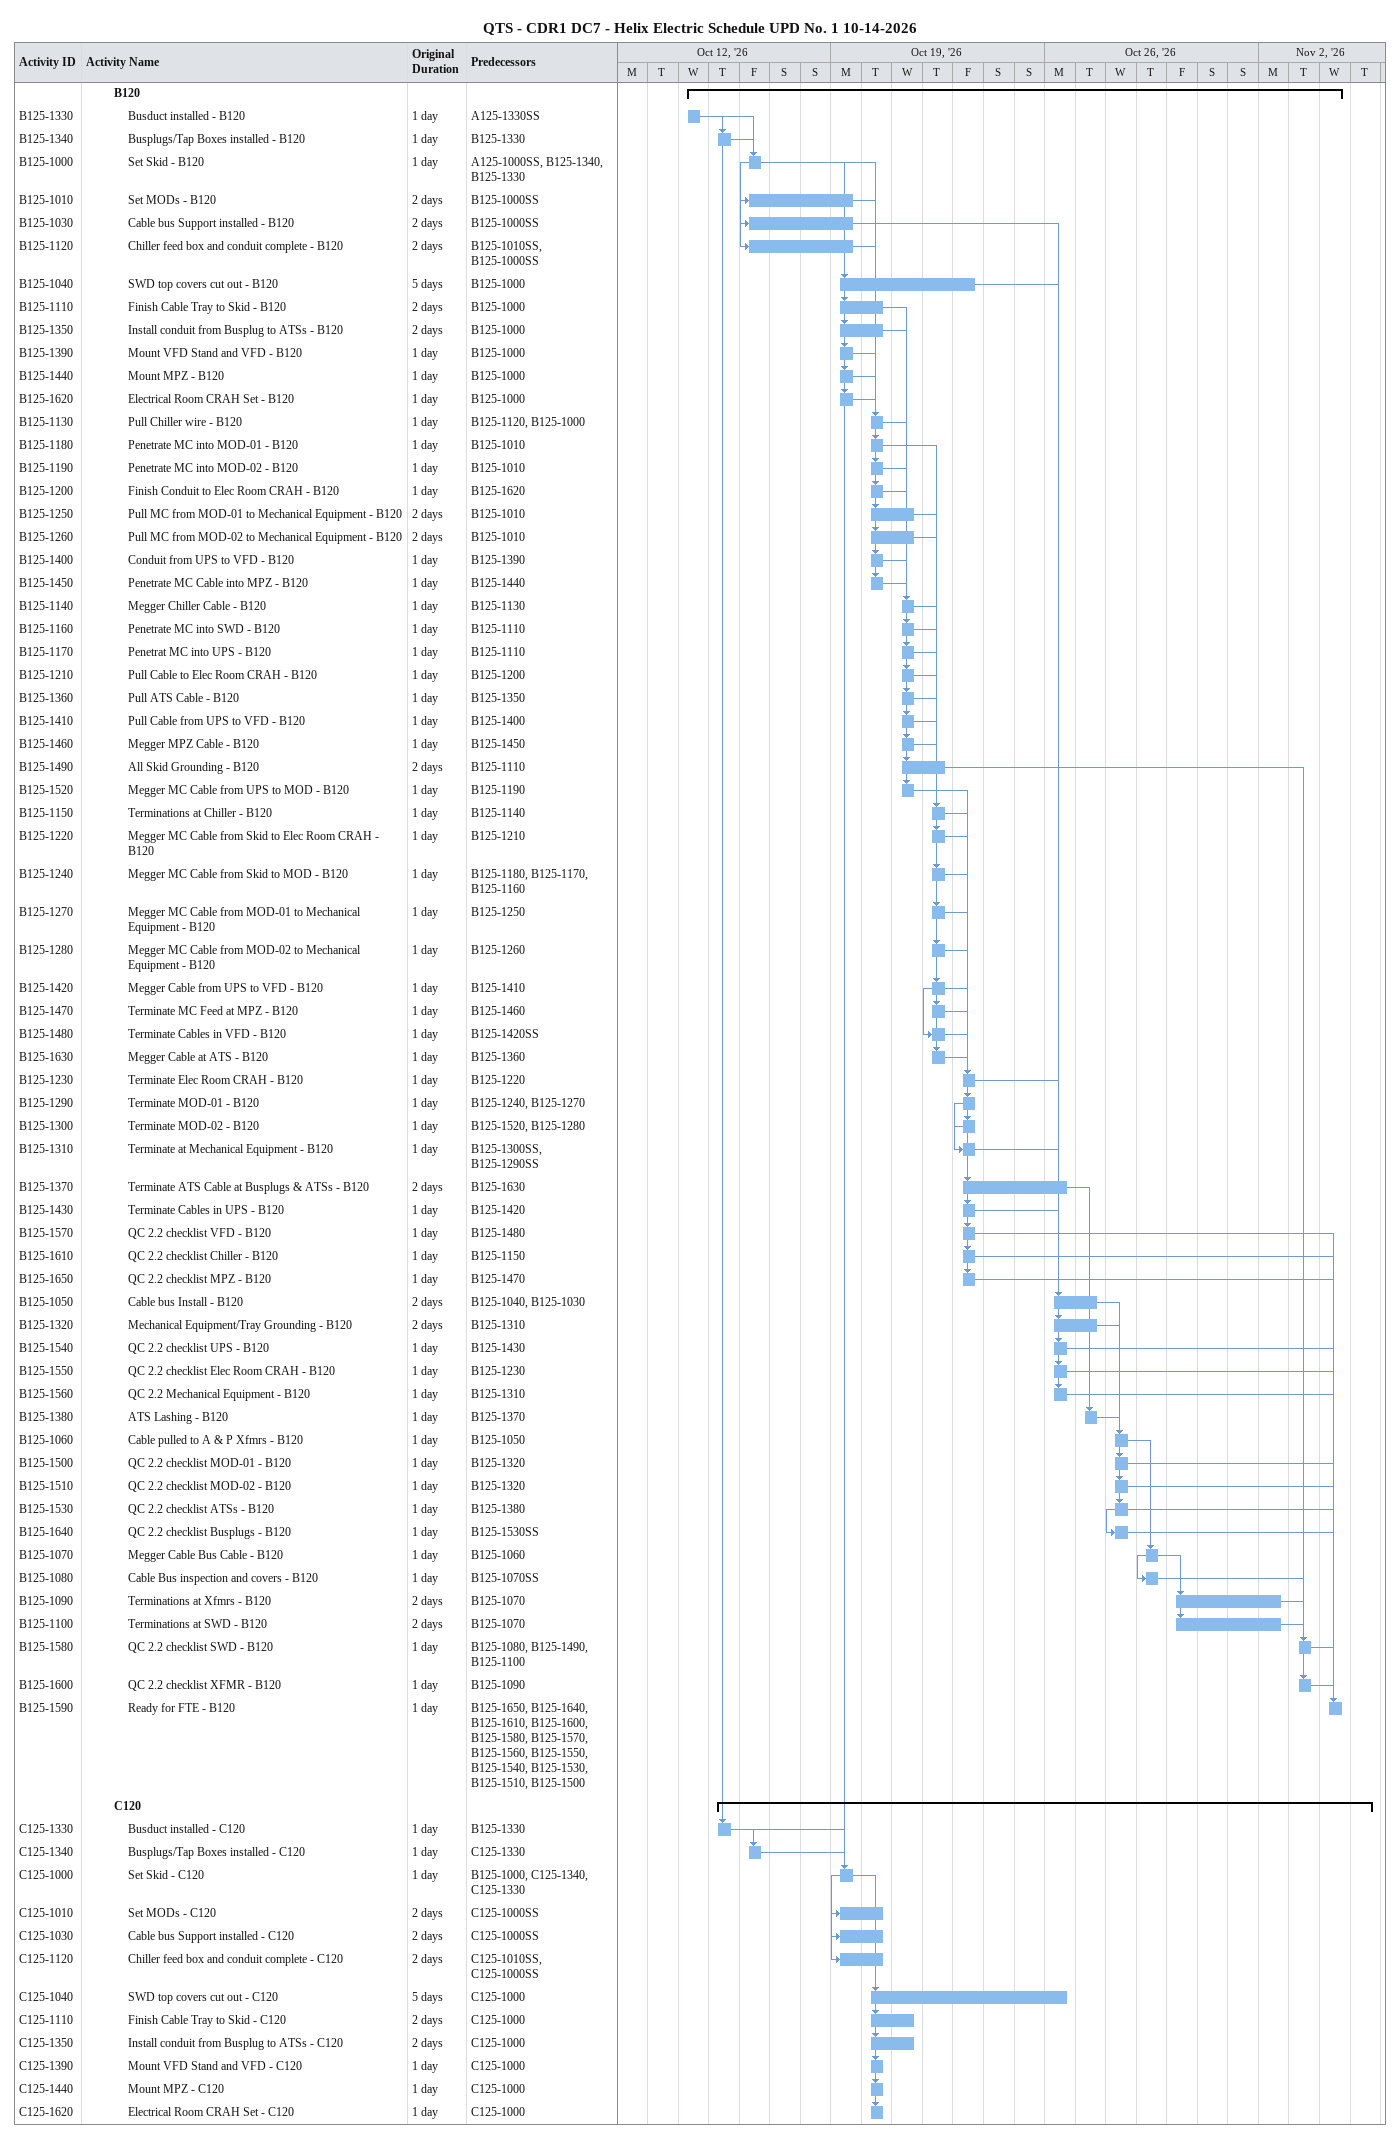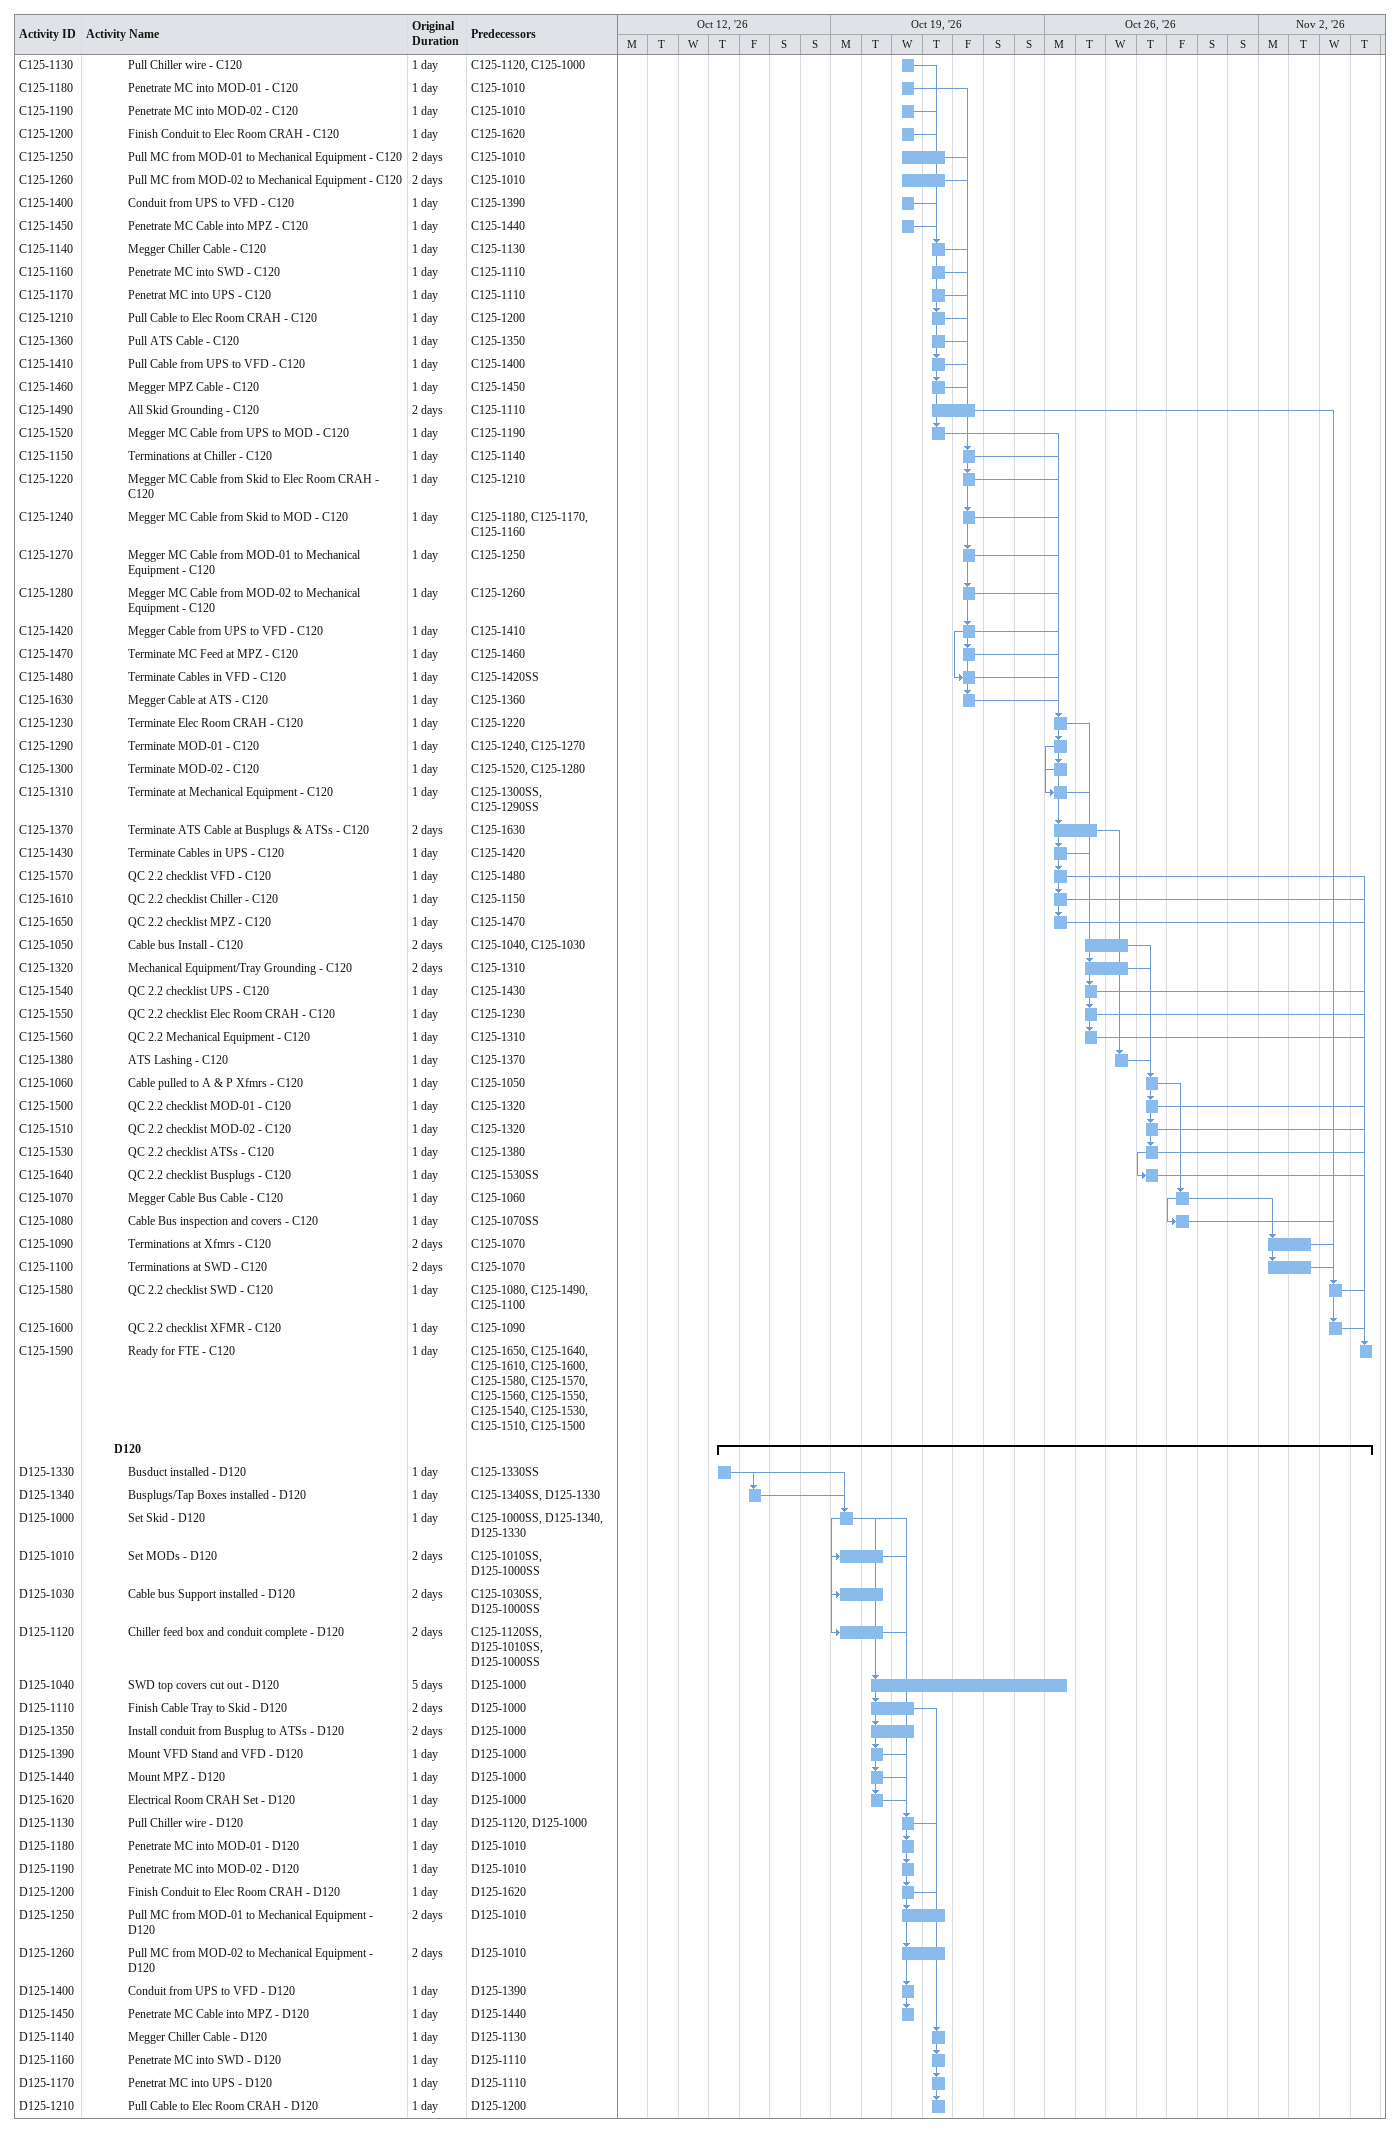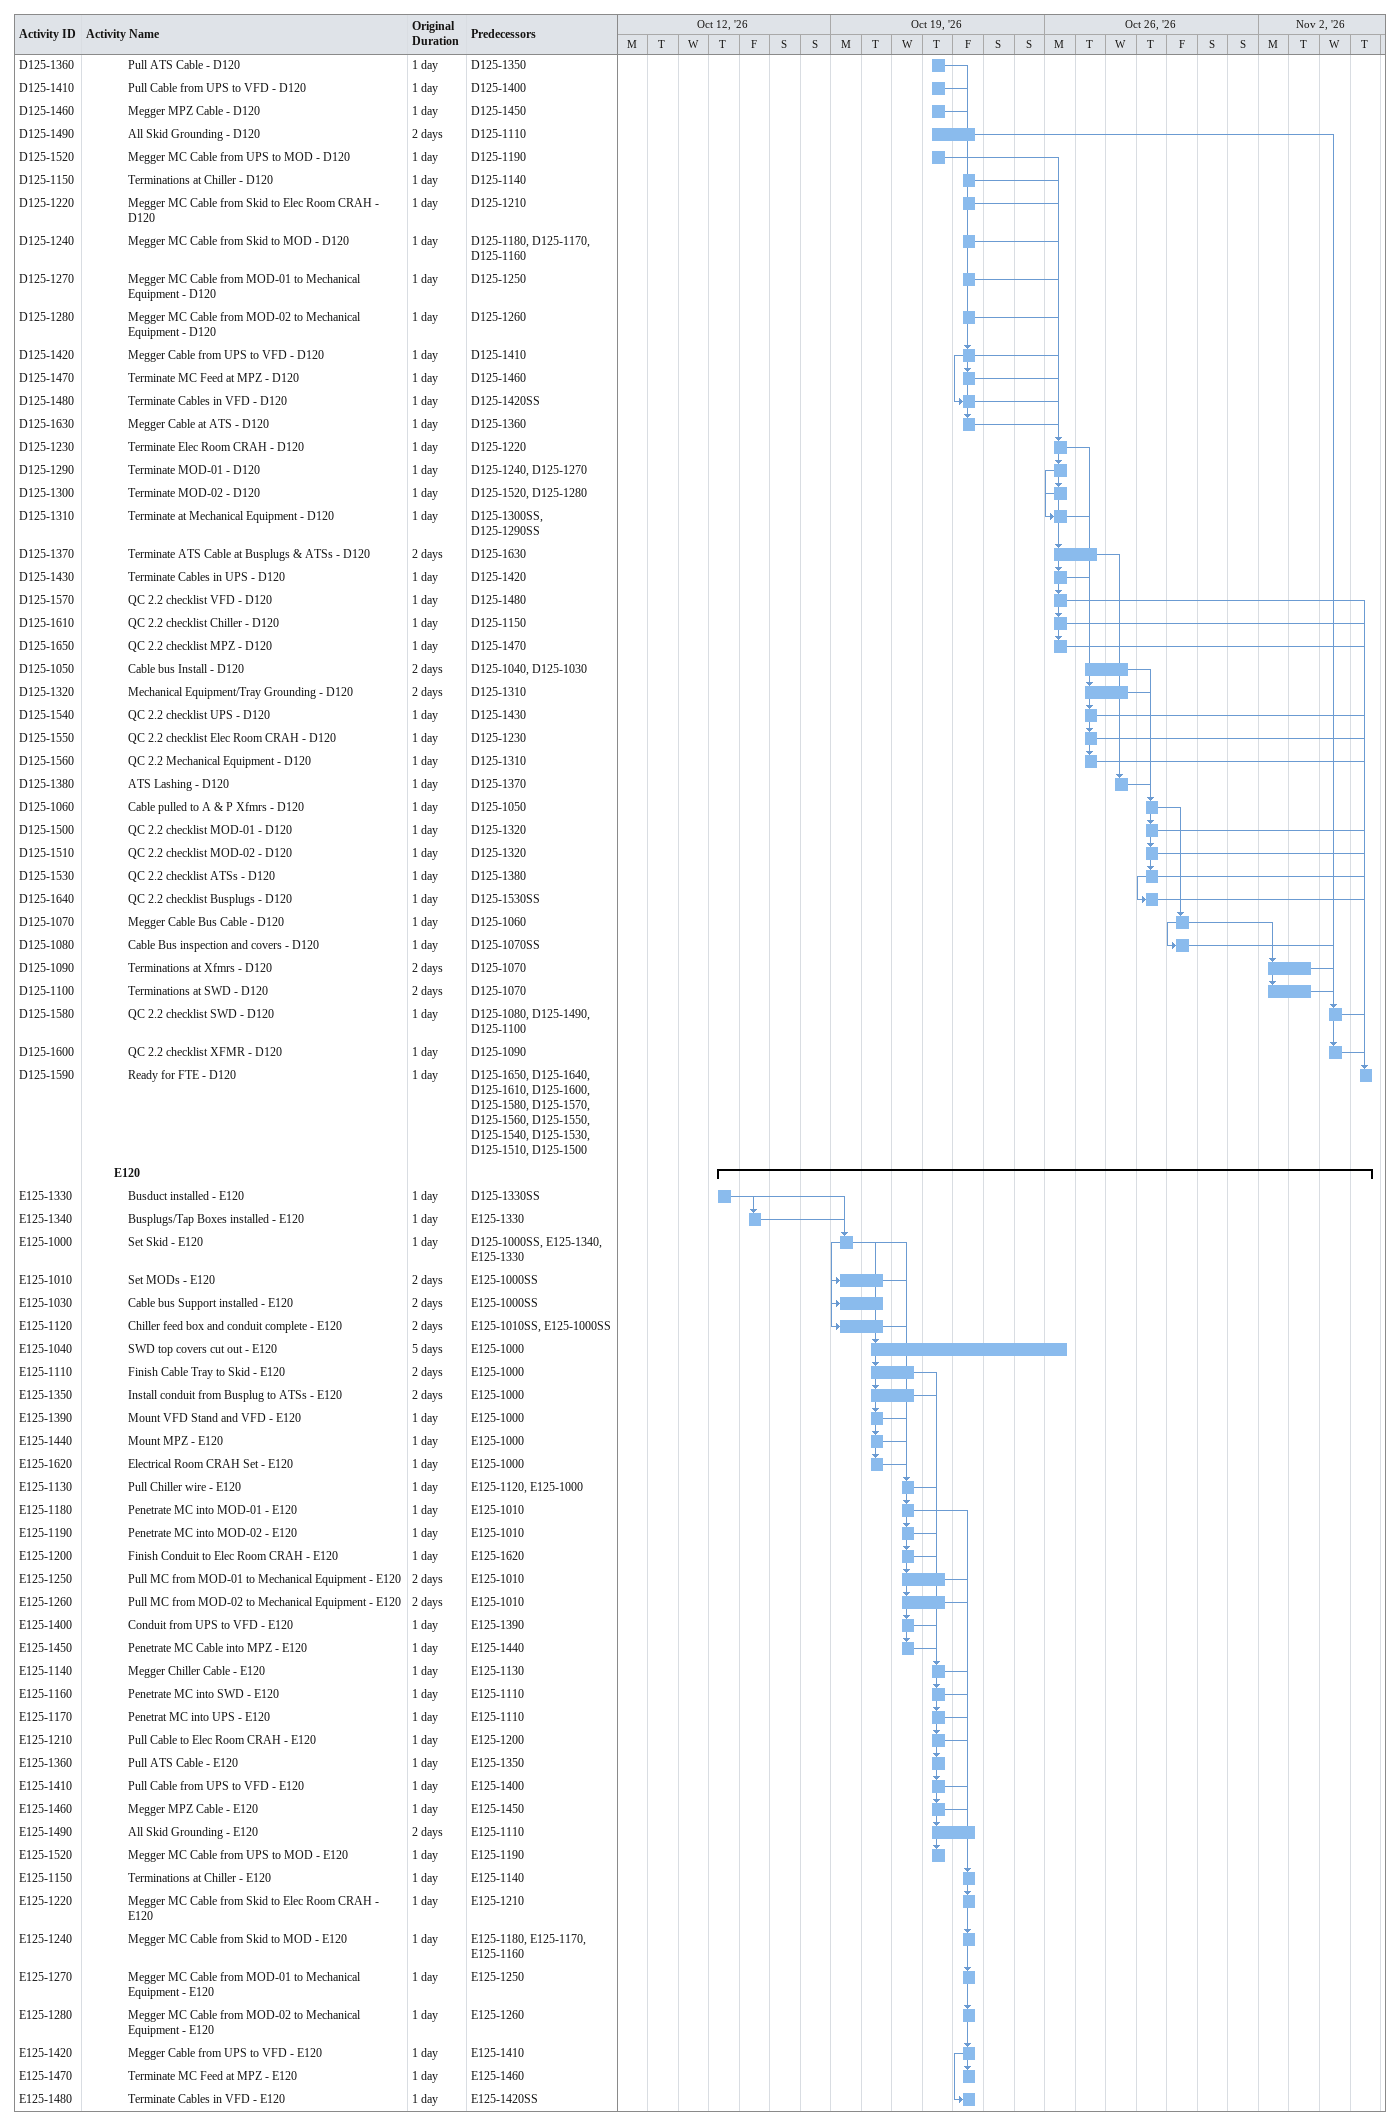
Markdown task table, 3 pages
QTS - CDR1 DC7 - Helix Electric Schedule UPD No. 1 10-14-2026

| ID | Level | Task | Original duration | Start | Finish | Predecessors |
|---|---|---|---|---|---|---|
|  | 3 | **B120** |  | 2026-10-14 | 2026-11-04 |  |
| B125-1330 | 4 | Busduct installed - B120 | 1d | 2026-10-14 | 2026-10-14 | A125-1330SS |
| B125-1340 | 4 | Busplugs/Tap Boxes installed - B120 | 1d | 2026-10-15 | 2026-10-15 | B125-1330 |
| B125-1000 | 4 | Set Skid - B120 | 1d | 2026-10-16 | 2026-10-16 | A125-1000SS, B125-1340, B125-1330 |
| B125-1010 | 4 | Set MODs - B120 | 2d | 2026-10-16 | 2026-10-19 | B125-1000SS |
| B125-1030 | 4 | Cable bus Support installed - B120 | 2d | 2026-10-16 | 2026-10-19 | B125-1000SS |
| B125-1120 | 4 | Chiller feed box and conduit complete - B120 | 2d | 2026-10-16 | 2026-10-19 | B125-1010SS, B125-1000SS |
| B125-1040 | 4 | SWD top covers cut out - B120 | 5d | 2026-10-19 | 2026-10-23 | B125-1000 |
| B125-1110 | 4 | Finish Cable Tray to Skid - B120 | 2d | 2026-10-19 | 2026-10-20 | B125-1000 |
| B125-1350 | 4 | Install conduit from Busplug to ATSs - B120 | 2d | 2026-10-19 | 2026-10-20 | B125-1000 |
| B125-1390 | 4 | Mount VFD Stand and VFD - B120 | 1d | 2026-10-19 | 2026-10-19 | B125-1000 |
| B125-1440 | 4 | Mount MPZ - B120 | 1d | 2026-10-19 | 2026-10-19 | B125-1000 |
| B125-1620 | 4 | Electrical Room CRAH Set - B120 | 1d | 2026-10-19 | 2026-10-19 | B125-1000 |
| B125-1130 | 4 | Pull Chiller wire - B120 | 1d | 2026-10-20 | 2026-10-20 | B125-1120, B125-1000 |
| B125-1180 | 4 | Penetrate MC into MOD-01 - B120 | 1d | 2026-10-20 | 2026-10-20 | B125-1010 |
| B125-1190 | 4 | Penetrate MC into MOD-02 - B120 | 1d | 2026-10-20 | 2026-10-20 | B125-1010 |
| B125-1200 | 4 | Finish Conduit to Elec Room CRAH - B120 | 1d | 2026-10-20 | 2026-10-20 | B125-1620 |
| B125-1250 | 4 | Pull MC from MOD-01 to Mechanical Equipment - B120 | 2d | 2026-10-20 | 2026-10-21 | B125-1010 |
| B125-1260 | 4 | Pull MC from MOD-02 to Mechanical Equipment - B120 | 2d | 2026-10-20 | 2026-10-21 | B125-1010 |
| B125-1400 | 4 | Conduit from UPS to VFD - B120 | 1d | 2026-10-20 | 2026-10-20 | B125-1390 |
| B125-1450 | 4 | Penetrate MC Cable into MPZ - B120 | 1d | 2026-10-20 | 2026-10-20 | B125-1440 |
| B125-1140 | 4 | Megger Chiller Cable - B120 | 1d | 2026-10-21 | 2026-10-21 | B125-1130 |
| B125-1160 | 4 | Penetrate MC into SWD - B120 | 1d | 2026-10-21 | 2026-10-21 | B125-1110 |
| B125-1170 | 4 | Penetrat MC into UPS - B120 | 1d | 2026-10-21 | 2026-10-21 | B125-1110 |
| B125-1210 | 4 | Pull Cable to Elec Room CRAH - B120 | 1d | 2026-10-21 | 2026-10-21 | B125-1200 |
| B125-1360 | 4 | Pull ATS Cable - B120 | 1d | 2026-10-21 | 2026-10-21 | B125-1350 |
| B125-1410 | 4 | Pull Cable from UPS to VFD - B120 | 1d | 2026-10-21 | 2026-10-21 | B125-1400 |
| B125-1460 | 4 | Megger MPZ Cable - B120 | 1d | 2026-10-21 | 2026-10-21 | B125-1450 |
| B125-1490 | 4 | All Skid Grounding - B120 | 2d | 2026-10-21 | 2026-10-22 | B125-1110 |
| B125-1520 | 4 | Megger MC Cable from UPS to MOD - B120 | 1d | 2026-10-21 | 2026-10-21 | B125-1190 |
| B125-1150 | 4 | Terminations at Chiller - B120 | 1d | 2026-10-22 | 2026-10-22 | B125-1140 |
| B125-1220 | 4 | Megger MC Cable from Skid to Elec Room CRAH - B120 | 1d | 2026-10-22 | 2026-10-22 | B125-1210 |
| B125-1240 | 4 | Megger MC Cable from Skid to MOD - B120 | 1d | 2026-10-22 | 2026-10-22 | B125-1180, B125-1170, B125-1160 |
| B125-1270 | 4 | Megger MC Cable from MOD-01 to Mechanical Equipment - B120 | 1d | 2026-10-22 | 2026-10-22 | B125-1250 |
| B125-1280 | 4 | Megger MC Cable from MOD-02 to Mechanical Equipment - B120 | 1d | 2026-10-22 | 2026-10-22 | B125-1260 |
| B125-1420 | 4 | Megger Cable from UPS to VFD - B120 | 1d | 2026-10-22 | 2026-10-22 | B125-1410 |
| B125-1470 | 4 | Terminate MC Feed at MPZ - B120 | 1d | 2026-10-22 | 2026-10-22 | B125-1460 |
| B125-1480 | 4 | Terminate Cables in VFD - B120 | 1d | 2026-10-22 | 2026-10-22 | B125-1420SS |
| B125-1630 | 4 | Megger Cable at ATS - B120 | 1d | 2026-10-22 | 2026-10-22 | B125-1360 |
| B125-1230 | 4 | Terminate Elec Room CRAH - B120 | 1d | 2026-10-23 | 2026-10-23 | B125-1220 |
| B125-1290 | 4 | Terminate MOD-01 - B120 | 1d | 2026-10-23 | 2026-10-23 | B125-1240, B125-1270 |
| B125-1300 | 4 | Terminate MOD-02 - B120 | 1d | 2026-10-23 | 2026-10-23 | B125-1520, B125-1280 |
| B125-1310 | 4 | Terminate at Mechanical Equipment - B120 | 1d | 2026-10-23 | 2026-10-23 | B125-1300SS, B125-1290SS |
| B125-1370 | 4 | Terminate ATS Cable at Busplugs & ATSs - B120 | 2d | 2026-10-23 | 2026-10-26 | B125-1630 |
| B125-1430 | 4 | Terminate Cables in UPS - B120 | 1d | 2026-10-23 | 2026-10-23 | B125-1420 |
| B125-1570 | 4 | QC 2.2 checklist VFD - B120 | 1d | 2026-10-23 | 2026-10-23 | B125-1480 |
| B125-1610 | 4 | QC 2.2 checklist Chiller - B120 | 1d | 2026-10-23 | 2026-10-23 | B125-1150 |
| B125-1650 | 4 | QC 2.2 checklist MPZ - B120 | 1d | 2026-10-23 | 2026-10-23 | B125-1470 |
| B125-1050 | 4 | Cable bus Install - B120 | 2d | 2026-10-26 | 2026-10-27 | B125-1040, B125-1030 |
| B125-1320 | 4 | Mechanical Equipment/Tray Grounding - B120 | 2d | 2026-10-26 | 2026-10-27 | B125-1310 |
| B125-1540 | 4 | QC 2.2 checklist UPS - B120 | 1d | 2026-10-26 | 2026-10-26 | B125-1430 |
| B125-1550 | 4 | QC 2.2 checklist Elec Room CRAH - B120 | 1d | 2026-10-26 | 2026-10-26 | B125-1230 |
| B125-1560 | 4 | QC 2.2 Mechanical Equipment - B120 | 1d | 2026-10-26 | 2026-10-26 | B125-1310 |
| B125-1380 | 4 | ATS Lashing - B120 | 1d | 2026-10-27 | 2026-10-27 | B125-1370 |
| B125-1060 | 4 | Cable pulled to A & P Xfmrs - B120 | 1d | 2026-10-28 | 2026-10-28 | B125-1050 |
| B125-1500 | 4 | QC 2.2 checklist MOD-01 - B120 | 1d | 2026-10-28 | 2026-10-28 | B125-1320 |
| B125-1510 | 4 | QC 2.2 checklist MOD-02 - B120 | 1d | 2026-10-28 | 2026-10-28 | B125-1320 |
| B125-1530 | 4 | QC 2.2 checklist ATSs - B120 | 1d | 2026-10-28 | 2026-10-28 | B125-1380 |
| B125-1640 | 4 | QC 2.2 checklist Busplugs - B120 | 1d | 2026-10-28 | 2026-10-28 | B125-1530SS |
| B125-1070 | 4 | Megger Cable Bus Cable - B120 | 1d | 2026-10-29 | 2026-10-29 | B125-1060 |
| B125-1080 | 4 | Cable Bus inspection and covers - B120 | 1d | 2026-10-29 | 2026-10-29 | B125-1070SS |
| B125-1090 | 4 | Terminations at Xfmrs - B120 | 2d | 2026-10-30 | 2026-11-02 | B125-1070 |
| B125-1100 | 4 | Terminations at SWD - B120 | 2d | 2026-10-30 | 2026-11-02 | B125-1070 |
| B125-1580 | 4 | QC 2.2 checklist SWD - B120 | 1d | 2026-11-03 | 2026-11-03 | B125-1080, B125-1490, B125-1100 |
| B125-1600 | 4 | QC 2.2 checklist XFMR - B120 | 1d | 2026-11-03 | 2026-11-03 | B125-1090 |
| B125-1590 | 4 | Ready for FTE - B120 | 1d | 2026-11-04 | 2026-11-04 | B125-1650, B125-1640, B125-1610, B125-1600, B125-1580, B125-1570, B125-1560, B125-1550, B125-1540, B125-1530, B125-1510, B125-1500 |
|  | 3 | **C120** |  | 2026-10-15 | 2026-11-05 |  |
| C125-1330 | 4 | Busduct installed - C120 | 1d | 2026-10-15 | 2026-10-15 | B125-1330 |
| C125-1340 | 4 | Busplugs/Tap Boxes installed - C120 | 1d | 2026-10-16 | 2026-10-16 | C125-1330 |
| C125-1000 | 4 | Set Skid - C120 | 1d | 2026-10-19 | 2026-10-19 | B125-1000, C125-1340, C125-1330 |
| C125-1010 | 4 | Set MODs - C120 | 2d | 2026-10-19 | 2026-10-20 | C125-1000SS |
| C125-1030 | 4 | Cable bus Support installed - C120 | 2d | 2026-10-19 | 2026-10-20 | C125-1000SS |
| C125-1120 | 4 | Chiller feed box and conduit complete - C120 | 2d | 2026-10-19 | 2026-10-20 | C125-1010SS, C125-1000SS |
| C125-1040 | 4 | SWD top covers cut out - C120 | 5d | 2026-10-20 | 2026-10-26 | C125-1000 |
| C125-1110 | 4 | Finish Cable Tray to Skid - C120 | 2d | 2026-10-20 | 2026-10-21 | C125-1000 |
| C125-1350 | 4 | Install conduit from Busplug to ATSs - C120 | 2d | 2026-10-20 | 2026-10-21 | C125-1000 |
| C125-1390 | 4 | Mount VFD Stand and VFD - C120 | 1d | 2026-10-20 | 2026-10-20 | C125-1000 |
| C125-1440 | 4 | Mount MPZ - C120 | 1d | 2026-10-20 | 2026-10-20 | C125-1000 |
| C125-1620 | 4 | Electrical Room CRAH Set - C120 | 1d | 2026-10-20 | 2026-10-20 | C125-1000 |
| C125-1130 | 4 | Pull Chiller wire - C120 | 1d | 2026-10-21 | 2026-10-21 | C125-1120, C125-1000 |
| C125-1180 | 4 | Penetrate MC into MOD-01 - C120 | 1d | 2026-10-21 | 2026-10-21 | C125-1010 |
| C125-1190 | 4 | Penetrate MC into MOD-02 - C120 | 1d | 2026-10-21 | 2026-10-21 | C125-1010 |
| C125-1200 | 4 | Finish Conduit to Elec Room CRAH - C120 | 1d | 2026-10-21 | 2026-10-21 | C125-1620 |
| C125-1250 | 4 | Pull MC from MOD-01 to Mechanical Equipment - C120 | 2d | 2026-10-21 | 2026-10-22 | C125-1010 |
| C125-1260 | 4 | Pull MC from MOD-02 to Mechanical Equipment - C120 | 2d | 2026-10-21 | 2026-10-22 | C125-1010 |
| C125-1400 | 4 | Conduit from UPS to VFD - C120 | 1d | 2026-10-21 | 2026-10-21 | C125-1390 |
| C125-1450 | 4 | Penetrate MC Cable into MPZ - C120 | 1d | 2026-10-21 | 2026-10-21 | C125-1440 |
| C125-1140 | 4 | Megger Chiller Cable - C120 | 1d | 2026-10-22 | 2026-10-22 | C125-1130 |
| C125-1160 | 4 | Penetrate MC into SWD - C120 | 1d | 2026-10-22 | 2026-10-22 | C125-1110 |
| C125-1170 | 4 | Penetrat MC into UPS - C120 | 1d | 2026-10-22 | 2026-10-22 | C125-1110 |
| C125-1210 | 4 | Pull Cable to Elec Room CRAH - C120 | 1d | 2026-10-22 | 2026-10-22 | C125-1200 |
| C125-1360 | 4 | Pull ATS Cable - C120 | 1d | 2026-10-22 | 2026-10-22 | C125-1350 |
| C125-1410 | 4 | Pull Cable from UPS to VFD - C120 | 1d | 2026-10-22 | 2026-10-22 | C125-1400 |
| C125-1460 | 4 | Megger MPZ Cable - C120 | 1d | 2026-10-22 | 2026-10-22 | C125-1450 |
| C125-1490 | 4 | All Skid Grounding - C120 | 2d | 2026-10-22 | 2026-10-23 | C125-1110 |
| C125-1520 | 4 | Megger MC Cable from UPS to MOD - C120 | 1d | 2026-10-22 | 2026-10-22 | C125-1190 |
| C125-1150 | 4 | Terminations at Chiller - C120 | 1d | 2026-10-23 | 2026-10-23 | C125-1140 |
| C125-1220 | 4 | Megger MC Cable from Skid to Elec Room CRAH - C120 | 1d | 2026-10-23 | 2026-10-23 | C125-1210 |
| C125-1240 | 4 | Megger MC Cable from Skid to MOD - C120 | 1d | 2026-10-23 | 2026-10-23 | C125-1180, C125-1170, C125-1160 |
| C125-1270 | 4 | Megger MC Cable from MOD-01 to Mechanical Equipment - C120 | 1d | 2026-10-23 | 2026-10-23 | C125-1250 |
| C125-1280 | 4 | Megger MC Cable from MOD-02 to Mechanical Equipment - C120 | 1d | 2026-10-23 | 2026-10-23 | C125-1260 |
| C125-1420 | 4 | Megger Cable from UPS to VFD - C120 | 1d | 2026-10-23 | 2026-10-23 | C125-1410 |
| C125-1470 | 4 | Terminate MC Feed at MPZ - C120 | 1d | 2026-10-23 | 2026-10-23 | C125-1460 |
| C125-1480 | 4 | Terminate Cables in VFD - C120 | 1d | 2026-10-23 | 2026-10-23 | C125-1420SS |
| C125-1630 | 4 | Megger Cable at ATS - C120 | 1d | 2026-10-23 | 2026-10-23 | C125-1360 |
| C125-1230 | 4 | Terminate Elec Room CRAH - C120 | 1d | 2026-10-26 | 2026-10-26 | C125-1220 |
| C125-1290 | 4 | Terminate MOD-01 - C120 | 1d | 2026-10-26 | 2026-10-26 | C125-1240, C125-1270 |
| C125-1300 | 4 | Terminate MOD-02 - C120 | 1d | 2026-10-26 | 2026-10-26 | C125-1520, C125-1280 |
| C125-1310 | 4 | Terminate at Mechanical Equipment - C120 | 1d | 2026-10-26 | 2026-10-26 | C125-1300SS, C125-1290SS |
| C125-1370 | 4 | Terminate ATS Cable at Busplugs & ATSs - C120 | 2d | 2026-10-26 | 2026-10-27 | C125-1630 |
| C125-1430 | 4 | Terminate Cables in UPS - C120 | 1d | 2026-10-26 | 2026-10-26 | C125-1420 |
| C125-1570 | 4 | QC 2.2 checklist VFD - C120 | 1d | 2026-10-26 | 2026-10-26 | C125-1480 |
| C125-1610 | 4 | QC 2.2 checklist Chiller - C120 | 1d | 2026-10-26 | 2026-10-26 | C125-1150 |
| C125-1650 | 4 | QC 2.2 checklist MPZ - C120 | 1d | 2026-10-26 | 2026-10-26 | C125-1470 |
| C125-1050 | 4 | Cable bus Install - C120 | 2d | 2026-10-27 | 2026-10-28 | C125-1040, C125-1030 |
| C125-1320 | 4 | Mechanical Equipment/Tray Grounding - C120 | 2d | 2026-10-27 | 2026-10-28 | C125-1310 |
| C125-1540 | 4 | QC 2.2 checklist UPS - C120 | 1d | 2026-10-27 | 2026-10-27 | C125-1430 |
| C125-1550 | 4 | QC 2.2 checklist Elec Room CRAH - C120 | 1d | 2026-10-27 | 2026-10-27 | C125-1230 |
| C125-1560 | 4 | QC 2.2 Mechanical Equipment - C120 | 1d | 2026-10-27 | 2026-10-27 | C125-1310 |
| C125-1380 | 4 | ATS Lashing - C120 | 1d | 2026-10-28 | 2026-10-28 | C125-1370 |
| C125-1060 | 4 | Cable pulled to A & P Xfmrs - C120 | 1d | 2026-10-29 | 2026-10-29 | C125-1050 |
| C125-1500 | 4 | QC 2.2 checklist MOD-01 - C120 | 1d | 2026-10-29 | 2026-10-29 | C125-1320 |
| C125-1510 | 4 | QC 2.2 checklist MOD-02 - C120 | 1d | 2026-10-29 | 2026-10-29 | C125-1320 |
| C125-1530 | 4 | QC 2.2 checklist ATSs - C120 | 1d | 2026-10-29 | 2026-10-29 | C125-1380 |
| C125-1640 | 4 | QC 2.2 checklist Busplugs - C120 | 1d | 2026-10-29 | 2026-10-29 | C125-1530SS |
| C125-1070 | 4 | Megger Cable Bus Cable - C120 | 1d | 2026-10-30 | 2026-10-30 | C125-1060 |
| C125-1080 | 4 | Cable Bus inspection and covers - C120 | 1d | 2026-10-30 | 2026-10-30 | C125-1070SS |
| C125-1090 | 4 | Terminations at Xfmrs - C120 | 2d | 2026-11-02 | 2026-11-03 | C125-1070 |
| C125-1100 | 4 | Terminations at SWD - C120 | 2d | 2026-11-02 | 2026-11-03 | C125-1070 |
| C125-1580 | 4 | QC 2.2 checklist SWD - C120 | 1d | 2026-11-04 | 2026-11-04 | C125-1080, C125-1490, C125-1100 |
| C125-1600 | 4 | QC 2.2 checklist XFMR - C120 | 1d | 2026-11-04 | 2026-11-04 | C125-1090 |
| C125-1590 | 4 | Ready for FTE - C120 | 1d | 2026-11-05 | 2026-11-05 | C125-1650, C125-1640, C125-1610, C125-1600, C125-1580, C125-1570, C125-1560, C125-1550, C125-1540, C125-1530, C125-1510, C125-1500 |
|  | 3 | **D120** |  | 2026-10-15 | 2026-11-05 |  |
| D125-1330 | 4 | Busduct installed - D120 | 1d | 2026-10-15 | 2026-10-15 | C125-1330SS |
| D125-1340 | 4 | Busplugs/Tap Boxes installed - D120 | 1d | 2026-10-16 | 2026-10-16 | C125-1340SS, D125-1330 |
| D125-1000 | 4 | Set Skid - D120 | 1d | 2026-10-19 | 2026-10-19 | C125-1000SS, D125-1340, D125-1330 |
| D125-1010 | 4 | Set MODs - D120 | 2d | 2026-10-19 | 2026-10-20 | C125-1010SS, D125-1000SS |
| D125-1030 | 4 | Cable bus Support installed - D120 | 2d | 2026-10-19 | 2026-10-20 | C125-1030SS, D125-1000SS |
| D125-1120 | 4 | Chiller feed box and conduit complete - D120 | 2d | 2026-10-19 | 2026-10-20 | C125-1120SS, D125-1010SS, D125-1000SS |
| D125-1040 | 4 | SWD top covers cut out - D120 | 5d | 2026-10-20 | 2026-10-26 | D125-1000 |
| D125-1110 | 4 | Finish Cable Tray to Skid - D120 | 2d | 2026-10-20 | 2026-10-21 | D125-1000 |
| D125-1350 | 4 | Install conduit from Busplug to ATSs - D120 | 2d | 2026-10-20 | 2026-10-21 | D125-1000 |
| D125-1390 | 4 | Mount VFD Stand and VFD - D120 | 1d | 2026-10-20 | 2026-10-20 | D125-1000 |
| D125-1440 | 4 | Mount MPZ - D120 | 1d | 2026-10-20 | 2026-10-20 | D125-1000 |
| D125-1620 | 4 | Electrical Room CRAH Set - D120 | 1d | 2026-10-20 | 2026-10-20 | D125-1000 |
| D125-1130 | 4 | Pull Chiller wire - D120 | 1d | 2026-10-21 | 2026-10-21 | D125-1120, D125-1000 |
| D125-1180 | 4 | Penetrate MC into MOD-01 - D120 | 1d | 2026-10-21 | 2026-10-21 | D125-1010 |
| D125-1190 | 4 | Penetrate MC into MOD-02 - D120 | 1d | 2026-10-21 | 2026-10-21 | D125-1010 |
| D125-1200 | 4 | Finish Conduit to Elec Room CRAH - D120 | 1d | 2026-10-21 | 2026-10-21 | D125-1620 |
| D125-1250 | 4 | Pull MC from MOD-01 to Mechanical Equipment - D120 | 2d | 2026-10-21 | 2026-10-22 | D125-1010 |
| D125-1260 | 4 | Pull MC from MOD-02 to Mechanical Equipment - D120 | 2d | 2026-10-21 | 2026-10-22 | D125-1010 |
| D125-1400 | 4 | Conduit from UPS to VFD - D120 | 1d | 2026-10-21 | 2026-10-21 | D125-1390 |
| D125-1450 | 4 | Penetrate MC Cable into MPZ - D120 | 1d | 2026-10-21 | 2026-10-21 | D125-1440 |
| D125-1140 | 4 | Megger Chiller Cable - D120 | 1d | 2026-10-22 | 2026-10-22 | D125-1130 |
| D125-1160 | 4 | Penetrate MC into SWD - D120 | 1d | 2026-10-22 | 2026-10-22 | D125-1110 |
| D125-1170 | 4 | Penetrat MC into UPS - D120 | 1d | 2026-10-22 | 2026-10-22 | D125-1110 |
| D125-1210 | 4 | Pull Cable to Elec Room CRAH - D120 | 1d | 2026-10-22 | 2026-10-22 | D125-1200 |
| D125-1360 | 4 | Pull ATS Cable - D120 | 1d | 2026-10-22 | 2026-10-22 | D125-1350 |
| D125-1410 | 4 | Pull Cable from UPS to VFD - D120 | 1d | 2026-10-22 | 2026-10-22 | D125-1400 |
| D125-1460 | 4 | Megger MPZ Cable - D120 | 1d | 2026-10-22 | 2026-10-22 | D125-1450 |
| D125-1490 | 4 | All Skid Grounding - D120 | 2d | 2026-10-22 | 2026-10-23 | D125-1110 |
| D125-1520 | 4 | Megger MC Cable from UPS to MOD - D120 | 1d | 2026-10-22 | 2026-10-22 | D125-1190 |
| D125-1150 | 4 | Terminations at Chiller - D120 | 1d | 2026-10-23 | 2026-10-23 | D125-1140 |
| D125-1220 | 4 | Megger MC Cable from Skid to Elec Room CRAH - D120 | 1d | 2026-10-23 | 2026-10-23 | D125-1210 |
| D125-1240 | 4 | Megger MC Cable from Skid to MOD - D120 | 1d | 2026-10-23 | 2026-10-23 | D125-1180, D125-1170, D125-1160 |
| D125-1270 | 4 | Megger MC Cable from MOD-01 to Mechanical Equipment - D120 | 1d | 2026-10-23 | 2026-10-23 | D125-1250 |
| D125-1280 | 4 | Megger MC Cable from MOD-02 to Mechanical Equipment - D120 | 1d | 2026-10-23 | 2026-10-23 | D125-1260 |
| D125-1420 | 4 | Megger Cable from UPS to VFD - D120 | 1d | 2026-10-23 | 2026-10-23 | D125-1410 |
| D125-1470 | 4 | Terminate MC Feed at MPZ - D120 | 1d | 2026-10-23 | 2026-10-23 | D125-1460 |
| D125-1480 | 4 | Terminate Cables in VFD - D120 | 1d | 2026-10-23 | 2026-10-23 | D125-1420SS |
| D125-1630 | 4 | Megger Cable at ATS - D120 | 1d | 2026-10-23 | 2026-10-23 | D125-1360 |
| D125-1230 | 4 | Terminate Elec Room CRAH - D120 | 1d | 2026-10-26 | 2026-10-26 | D125-1220 |
| D125-1290 | 4 | Terminate MOD-01 - D120 | 1d | 2026-10-26 | 2026-10-26 | D125-1240, D125-1270 |
| D125-1300 | 4 | Terminate MOD-02 - D120 | 1d | 2026-10-26 | 2026-10-26 | D125-1520, D125-1280 |
| D125-1310 | 4 | Terminate at Mechanical Equipment - D120 | 1d | 2026-10-26 | 2026-10-26 | D125-1300SS, D125-1290SS |
| D125-1370 | 4 | Terminate ATS Cable at Busplugs & ATSs - D120 | 2d | 2026-10-26 | 2026-10-27 | D125-1630 |
| D125-1430 | 4 | Terminate Cables in UPS - D120 | 1d | 2026-10-26 | 2026-10-26 | D125-1420 |
| D125-1570 | 4 | QC 2.2 checklist VFD - D120 | 1d | 2026-10-26 | 2026-10-26 | D125-1480 |
| D125-1610 | 4 | QC 2.2 checklist Chiller - D120 | 1d | 2026-10-26 | 2026-10-26 | D125-1150 |
| D125-1650 | 4 | QC 2.2 checklist MPZ - D120 | 1d | 2026-10-26 | 2026-10-26 | D125-1470 |
| D125-1050 | 4 | Cable bus Install - D120 | 2d | 2026-10-27 | 2026-10-28 | D125-1040, D125-1030 |
| D125-1320 | 4 | Mechanical Equipment/Tray Grounding - D120 | 2d | 2026-10-27 | 2026-10-28 | D125-1310 |
| D125-1540 | 4 | QC 2.2 checklist UPS - D120 | 1d | 2026-10-27 | 2026-10-27 | D125-1430 |
| D125-1550 | 4 | QC 2.2 checklist Elec Room CRAH - D120 | 1d | 2026-10-27 | 2026-10-27 | D125-1230 |
| D125-1560 | 4 | QC 2.2 Mechanical Equipment - D120 | 1d | 2026-10-27 | 2026-10-27 | D125-1310 |
| D125-1380 | 4 | ATS Lashing - D120 | 1d | 2026-10-28 | 2026-10-28 | D125-1370 |
| D125-1060 | 4 | Cable pulled to A & P Xfmrs - D120 | 1d | 2026-10-29 | 2026-10-29 | D125-1050 |
| D125-1500 | 4 | QC 2.2 checklist MOD-01 - D120 | 1d | 2026-10-29 | 2026-10-29 | D125-1320 |
| D125-1510 | 4 | QC 2.2 checklist MOD-02 - D120 | 1d | 2026-10-29 | 2026-10-29 | D125-1320 |
| D125-1530 | 4 | QC 2.2 checklist ATSs - D120 | 1d | 2026-10-29 | 2026-10-29 | D125-1380 |
| D125-1640 | 4 | QC 2.2 checklist Busplugs - D120 | 1d | 2026-10-29 | 2026-10-29 | D125-1530SS |
| D125-1070 | 4 | Megger Cable Bus Cable - D120 | 1d | 2026-10-30 | 2026-10-30 | D125-1060 |
| D125-1080 | 4 | Cable Bus inspection and covers - D120 | 1d | 2026-10-30 | 2026-10-30 | D125-1070SS |
| D125-1090 | 4 | Terminations at Xfmrs - D120 | 2d | 2026-11-02 | 2026-11-03 | D125-1070 |
| D125-1100 | 4 | Terminations at SWD - D120 | 2d | 2026-11-02 | 2026-11-03 | D125-1070 |
| D125-1580 | 4 | QC 2.2 checklist SWD - D120 | 1d | 2026-11-04 | 2026-11-04 | D125-1080, D125-1490, D125-1100 |
| D125-1600 | 4 | QC 2.2 checklist XFMR - D120 | 1d | 2026-11-04 | 2026-11-04 | D125-1090 |
| D125-1590 | 4 | Ready for FTE - D120 | 1d | 2026-11-05 | 2026-11-05 | D125-1650, D125-1640, D125-1610, D125-1600, D125-1580, D125-1570, D125-1560, D125-1550, D125-1540, D125-1530, D125-1510, D125-1500 |
|  | 3 | **E120** |  | 2026-10-15 | 2026-11-05 |  |
| E125-1330 | 4 | Busduct installed - E120 | 1d | 2026-10-15 | 2026-10-15 | D125-1330SS |
| E125-1340 | 4 | Busplugs/Tap Boxes installed - E120 | 1d | 2026-10-16 | 2026-10-16 | E125-1330 |
| E125-1000 | 4 | Set Skid - E120 | 1d | 2026-10-19 | 2026-10-19 | D125-1000SS, E125-1340, E125-1330 |
| E125-1010 | 4 | Set MODs - E120 | 2d | 2026-10-19 | 2026-10-20 | E125-1000SS |
| E125-1030 | 4 | Cable bus Support installed - E120 | 2d | 2026-10-19 | 2026-10-20 | E125-1000SS |
| E125-1120 | 4 | Chiller feed box and conduit complete - E120 | 2d | 2026-10-19 | 2026-10-20 | E125-1010SS, E125-1000SS |
| E125-1040 | 4 | SWD top covers cut out - E120 | 5d | 2026-10-20 | 2026-10-26 | E125-1000 |
| E125-1110 | 4 | Finish Cable Tray to Skid - E120 | 2d | 2026-10-20 | 2026-10-21 | E125-1000 |
| E125-1350 | 4 | Install conduit from Busplug to ATSs - E120 | 2d | 2026-10-20 | 2026-10-21 | E125-1000 |
| E125-1390 | 4 | Mount VFD Stand and VFD - E120 | 1d | 2026-10-20 | 2026-10-20 | E125-1000 |
| E125-1440 | 4 | Mount MPZ - E120 | 1d | 2026-10-20 | 2026-10-20 | E125-1000 |
| E125-1620 | 4 | Electrical Room CRAH Set - E120 | 1d | 2026-10-20 | 2026-10-20 | E125-1000 |
| E125-1130 | 4 | Pull Chiller wire - E120 | 1d | 2026-10-21 | 2026-10-21 | E125-1120, E125-1000 |
| E125-1180 | 4 | Penetrate MC into MOD-01 - E120 | 1d | 2026-10-21 | 2026-10-21 | E125-1010 |
| E125-1190 | 4 | Penetrate MC into MOD-02 - E120 | 1d | 2026-10-21 | 2026-10-21 | E125-1010 |
| E125-1200 | 4 | Finish Conduit to Elec Room CRAH - E120 | 1d | 2026-10-21 | 2026-10-21 | E125-1620 |
| E125-1250 | 4 | Pull MC from MOD-01 to Mechanical Equipment - E120 | 2d | 2026-10-21 | 2026-10-22 | E125-1010 |
| E125-1260 | 4 | Pull MC from MOD-02 to Mechanical Equipment - E120 | 2d | 2026-10-21 | 2026-10-22 | E125-1010 |
| E125-1400 | 4 | Conduit from UPS to VFD - E120 | 1d | 2026-10-21 | 2026-10-21 | E125-1390 |
| E125-1450 | 4 | Penetrate MC Cable into MPZ - E120 | 1d | 2026-10-21 | 2026-10-21 | E125-1440 |
| E125-1140 | 4 | Megger Chiller Cable - E120 | 1d | 2026-10-22 | 2026-10-22 | E125-1130 |
| E125-1160 | 4 | Penetrate MC into SWD - E120 | 1d | 2026-10-22 | 2026-10-22 | E125-1110 |
| E125-1170 | 4 | Penetrat MC into UPS - E120 | 1d | 2026-10-22 | 2026-10-22 | E125-1110 |
| E125-1210 | 4 | Pull Cable to Elec Room CRAH - E120 | 1d | 2026-10-22 | 2026-10-22 | E125-1200 |
| E125-1360 | 4 | Pull ATS Cable - E120 | 1d | 2026-10-22 | 2026-10-22 | E125-1350 |
| E125-1410 | 4 | Pull Cable from UPS to VFD - E120 | 1d | 2026-10-22 | 2026-10-22 | E125-1400 |
| E125-1460 | 4 | Megger MPZ Cable - E120 | 1d | 2026-10-22 | 2026-10-22 | E125-1450 |
| E125-1490 | 4 | All Skid Grounding - E120 | 2d | 2026-10-22 | 2026-10-23 | E125-1110 |
| E125-1520 | 4 | Megger MC Cable from UPS to MOD - E120 | 1d | 2026-10-22 | 2026-10-22 | E125-1190 |
| E125-1150 | 4 | Terminations at Chiller - E120 | 1d | 2026-10-23 | 2026-10-23 | E125-1140 |
| E125-1220 | 4 | Megger MC Cable from Skid to Elec Room CRAH - E120 | 1d | 2026-10-23 | 2026-10-23 | E125-1210 |
| E125-1240 | 4 | Megger MC Cable from Skid to MOD - E120 | 1d | 2026-10-23 | 2026-10-23 | E125-1180, E125-1170, E125-1160 |
| E125-1270 | 4 | Megger MC Cable from MOD-01 to Mechanical Equipment - E120 | 1d | 2026-10-23 | 2026-10-23 | E125-1250 |
| E125-1280 | 4 | Megger MC Cable from MOD-02 to Mechanical Equipment - E120 | 1d | 2026-10-23 | 2026-10-23 | E125-1260 |
| E125-1420 | 4 | Megger Cable from UPS to VFD - E120 | 1d | 2026-10-23 | 2026-10-23 | E125-1410 |
| E125-1470 | 4 | Terminate MC Feed at MPZ - E120 | 1d | 2026-10-23 | 2026-10-23 | E125-1460 |
| E125-1480 | 4 | Terminate Cables in VFD - E120 | 1d | 2026-10-23 | 2026-10-23 | E125-1420SS |
